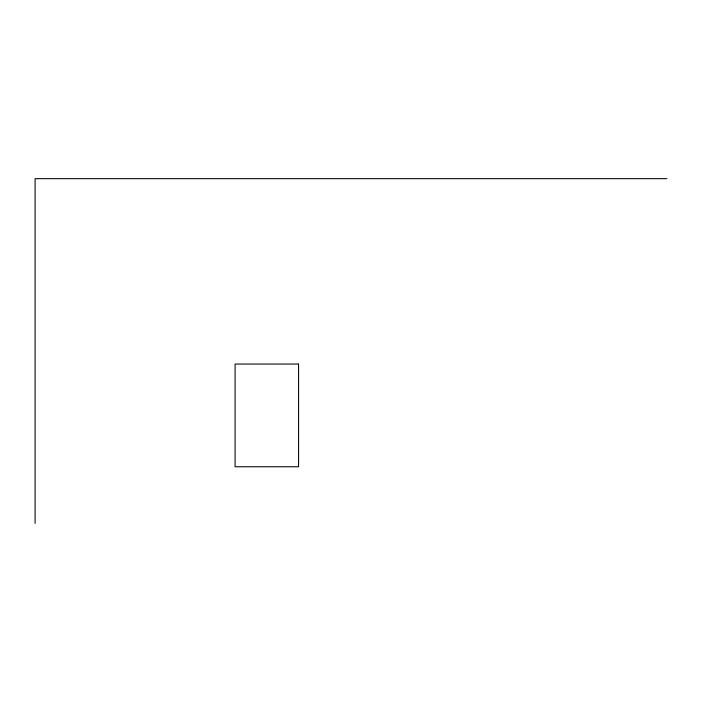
<?xml version="1.0" encoding="UTF-8"?>
<svg xmlns="http://www.w3.org/2000/svg" width="702" height="702" viewBox="0 0 702 702"><rect width="100%" height="100%" fill="white"/><g stroke="black" fill="none" stroke-linecap="round" stroke-linejoin="round"><path stroke-width="1.05" d="M666.9 178.659L35.1 178.659L35.1 523.341M298.569 364.057L235.091 364.057L235.091 466.76L298.569 466.76L298.569 364.057"/></g></svg>
